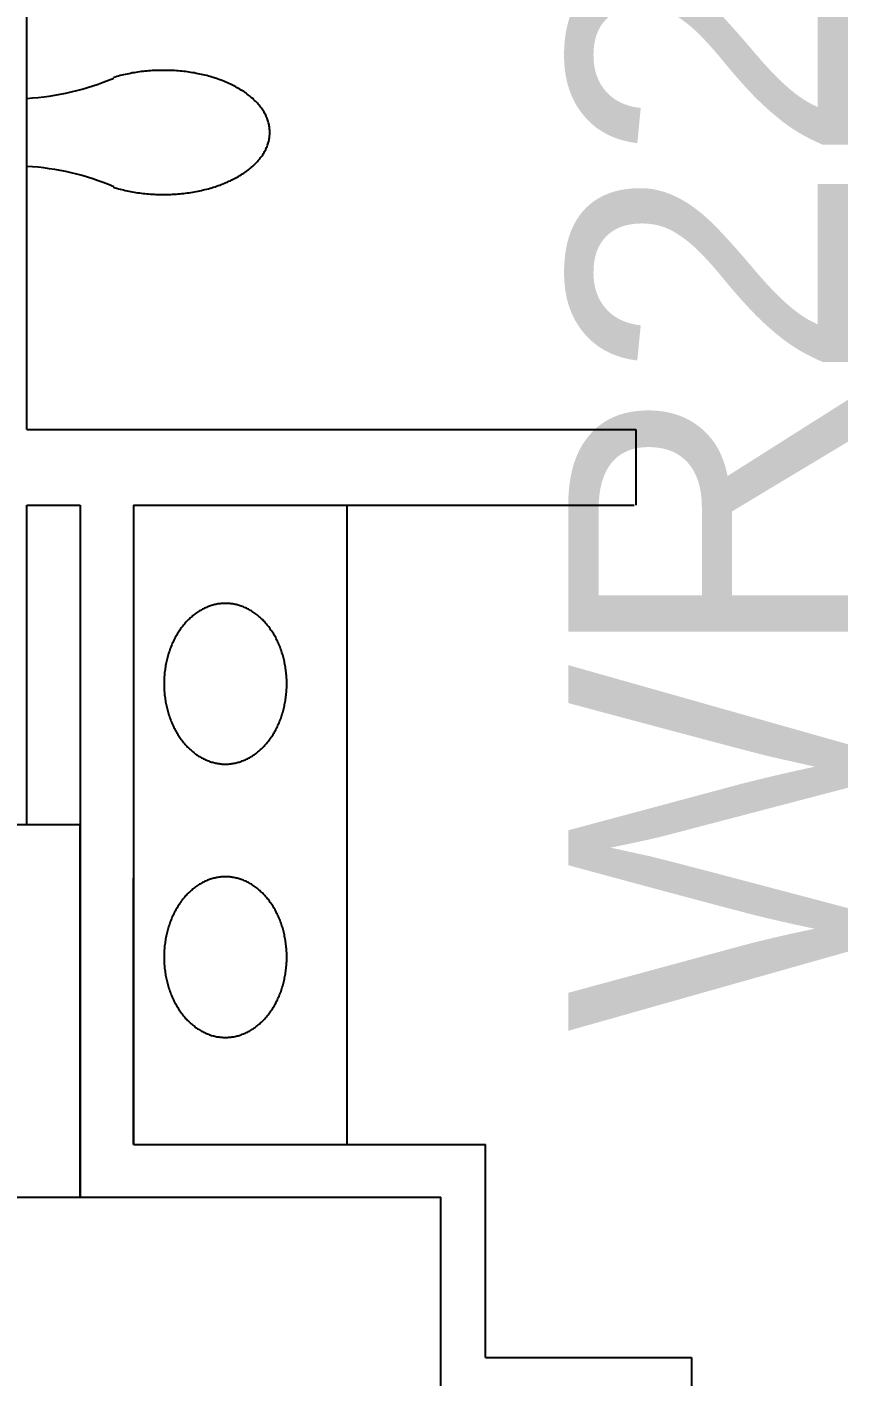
# Model space of a CAD drawing. Header units: inches. Extents: x -993 to 4309, y -3 to 2487.
# Drawn here: x 2488.7 to 2581.6, y 2150.1 to 2302 of the extents above; entities that cross this region are included whole.
import ezdxf

# ---------------------------------------------------------------- set-up
doc = ezdxf.new("R2010")
doc.units = ezdxf.units.IN
doc.header["$LTSCALE"] = 96
doc.header["$MEASUREMENT"] = 0
for name, color, linetype in [('A-PFLR-TEXT', 3, 'CONTINUOUS'), ('A-WALL', 5, 'CONTINUOUS'), ('P-SANR-EQPM', 5, 'CONTINUOUS')]:
    doc.layers.add(name, color=color, linetype=linetype)
doc.styles.get("Standard").update_dxf_attribs({"font": 'arial.ttf'})

msp = doc.modelspace()

# ---------------------------------------------------------------- linework, layer by layer
at = {"layer": 'A-WALL'}
for p, q in [((2488.71, 2256.64), (2488.71, 2463.85)), ((2488.71, 2256.64), (2557.26, 2256.64)), ((2557.26, 2256.64), (2557.26, 2248.14)), ((2488.71, 2212.14), (2488.71, 2248.14)), ((2488.71, 2248.14), (2494.71, 2248.14)), ((2494.71, 2248.14), (2494.71, 2170.14)), ((2500.71, 2248.14), (2557.08, 2248.14)), ((2500.71, 2248.14), (2500.71, 2176.14)), ((2494.71, 2212.14), (2462.71, 2212.14)), ((2494.71, 2170.14), (2494.71, 2212.14)), ((2500.71, 2176.14), (2500.71, 2206.14)), ((2500.71, 2176.14), (2540.33, 2176.14)), ((2540.33, 2152.14), (2540.33, 2176.14)), ((2439.38, 2170.19), (2535.31, 2170.19)), ((2535.31, 2120.87), (2535.31, 2170.19)), ((2540.33, 2152.14), (2563.53, 2152.14)), ((2563.53, 2152.14), (2563.53, 2143.64))]:
    msp.add_line(p, q, dxfattribs=at)
at = {"layer": 'P-SANR-EQPM'}
for p, q in [((2524.71, 2248.14), (2524.71, 2176.14)), ((2508.46, 2236.41), (2508.35, 2236.34)), ((2508.58, 2236.46), (2508.46, 2236.41)), ((2508.69, 2236.52), (2508.58, 2236.46)), ((2508.8, 2236.57), (2508.69, 2236.52)), ((2508.92, 2236.62), (2508.8, 2236.57)), ((2509.03, 2236.67), (2508.92, 2236.62)), ((2509.15, 2236.71), (2509.03, 2236.67)), ((2509.26, 2236.76), (2509.15, 2236.71)), ((2509.38, 2236.8), (2509.26, 2236.76)), ((2509.5, 2236.83), (2509.38, 2236.8)), ((2509.62, 2236.87), (2509.5, 2236.83)), ((2509.73, 2236.9), (2509.62, 2236.87)), ((2509.85, 2236.93), (2509.73, 2236.9)), ((2509.97, 2236.95), (2509.85, 2236.93)), ((2510.09, 2236.98), (2509.97, 2236.95)), ((2510.21, 2237), (2510.09, 2236.98)), ((2510.33, 2237.01), (2510.21, 2237)), ((2510.45, 2237.03), (2510.33, 2237.01)), ((2510.57, 2237.04), (2510.45, 2237.03)), ((2510.69, 2237.05), (2510.57, 2237.04)), ((2510.81, 2237.06), (2510.69, 2237.05)), ((2510.93, 2237.06), (2510.81, 2237.06)), ((2511.05, 2237.06), (2510.93, 2237.06)), ((2511.17, 2237.06), (2511.05, 2237.06)), ((2511.29, 2237.06), (2511.17, 2237.06)), ((2511.41, 2237.05), (2511.29, 2237.06)), ((2511.53, 2237.04), (2511.41, 2237.05)), ((2511.65, 2237.03), (2511.53, 2237.04)), ((2511.77, 2237.01), (2511.65, 2237.03)), ((2511.89, 2237), (2511.77, 2237.01)), ((2512.01, 2236.98), (2511.89, 2237)), ((2512.13, 2236.95), (2512.01, 2236.98)), ((2512.25, 2236.93), (2512.13, 2236.95)), ((2512.37, 2236.9), (2512.25, 2236.93)), ((2512.49, 2236.87), (2512.37, 2236.9)), ((2512.6, 2236.83), (2512.49, 2236.87)), ((2512.72, 2236.8), (2512.6, 2236.83)), ((2512.84, 2236.76), (2512.72, 2236.8)), ((2512.95, 2236.71), (2512.84, 2236.76)), ((2513.07, 2236.67), (2512.95, 2236.71)), ((2513.18, 2236.62), (2513.07, 2236.67)), ((2513.3, 2236.57), (2513.18, 2236.62)), ((2513.41, 2236.52), (2513.3, 2236.57)), ((2513.53, 2236.46), (2513.41, 2236.52)), ((2513.64, 2236.41), (2513.53, 2236.46)), ((2513.75, 2236.34), (2513.64, 2236.41)), ((2506.52, 2234.84), (2506.43, 2234.74)), ((2506.61, 2234.95), (2506.52, 2234.84)), ((2506.7, 2235.05), (2506.61, 2234.95)), ((2506.8, 2235.15), (2506.7, 2235.05)), ((2506.89, 2235.24), (2506.8, 2235.15)), ((2506.99, 2235.34), (2506.89, 2235.24)), ((2507.09, 2235.43), (2506.99, 2235.34)), ((2507.19, 2235.52), (2507.09, 2235.43)), ((2507.29, 2235.6), (2507.19, 2235.52)), ((2507.39, 2235.69), (2507.29, 2235.6)), ((2507.49, 2235.77), (2507.39, 2235.69)), ((2507.6, 2235.85), (2507.49, 2235.77)), ((2507.7, 2235.93), (2507.6, 2235.85)), ((2507.81, 2236), (2507.7, 2235.93)), ((2507.92, 2236.08), (2507.81, 2236)), ((2508.02, 2236.15), (2507.92, 2236.08)), ((2508.13, 2236.22), (2508.02, 2236.15)), ((2508.24, 2236.28), (2508.13, 2236.22)), ((2508.35, 2236.34), (2508.24, 2236.28)), ((2513.86, 2236.28), (2513.75, 2236.34)), ((2513.97, 2236.22), (2513.86, 2236.28)), ((2514.08, 2236.15), (2513.97, 2236.22)), ((2514.19, 2236.08), (2514.08, 2236.15)), ((2514.29, 2236), (2514.19, 2236.08)), ((2514.4, 2235.93), (2514.29, 2236)), ((2514.5, 2235.85), (2514.4, 2235.93)), ((2514.61, 2235.77), (2514.5, 2235.85)), ((2514.71, 2235.69), (2514.61, 2235.77)), ((2514.81, 2235.6), (2514.71, 2235.69)), ((2514.91, 2235.52), (2514.81, 2235.6)), ((2515.01, 2235.43), (2514.91, 2235.52)), ((2515.11, 2235.34), (2515.01, 2235.43)), ((2515.21, 2235.24), (2515.11, 2235.34)), ((2515.3, 2235.15), (2515.21, 2235.24)), ((2515.4, 2235.05), (2515.3, 2235.15)), ((2515.49, 2234.95), (2515.4, 2235.05)), ((2515.58, 2234.84), (2515.49, 2234.95)), ((2515.67, 2234.74), (2515.58, 2234.84)), ((2505.46, 2233.33), (2505.39, 2233.21)), ((2505.54, 2233.46), (2505.46, 2233.33)), ((2505.61, 2233.59), (2505.54, 2233.46)), ((2505.68, 2233.71), (2505.61, 2233.59)), ((2505.76, 2233.83), (2505.68, 2233.71)), ((2505.84, 2233.95), (2505.76, 2233.83)), ((2505.92, 2234.07), (2505.84, 2233.95)), ((2506, 2234.19), (2505.92, 2234.07)), ((2506.08, 2234.3), (2506, 2234.19)), ((2506.17, 2234.41), (2506.08, 2234.3)), ((2506.25, 2234.52), (2506.17, 2234.41)), ((2506.34, 2234.63), (2506.25, 2234.52)), ((2506.43, 2234.74), (2506.34, 2234.63)), ((2515.76, 2234.63), (2515.67, 2234.74)), ((2515.85, 2234.52), (2515.76, 2234.63)), ((2515.93, 2234.41), (2515.85, 2234.52)), ((2516.02, 2234.3), (2515.93, 2234.41)), ((2516.1, 2234.19), (2516.02, 2234.3)), ((2516.18, 2234.07), (2516.1, 2234.19)), ((2516.26, 2233.95), (2516.18, 2234.07)), ((2516.34, 2233.83), (2516.26, 2233.95)), ((2516.42, 2233.71), (2516.34, 2233.83)), ((2516.49, 2233.59), (2516.42, 2233.71)), ((2516.57, 2233.46), (2516.49, 2233.59)), ((2516.64, 2233.33), (2516.57, 2233.46)), ((2516.71, 2233.21), (2516.64, 2233.33)), ((2504.79, 2231.84), (2504.74, 2231.7)), ((2504.84, 2231.98), (2504.79, 2231.84)), ((2504.9, 2232.12), (2504.84, 2231.98)), ((2504.95, 2232.26), (2504.9, 2232.12)), ((2505.01, 2232.4), (2504.95, 2232.26)), ((2505.07, 2232.54), (2505.01, 2232.4)), ((2505.13, 2232.68), (2505.07, 2232.54)), ((2505.19, 2232.81), (2505.13, 2232.68)), ((2505.26, 2232.94), (2505.19, 2232.81)), ((2505.33, 2233.08), (2505.26, 2232.94)), ((2505.39, 2233.21), (2505.33, 2233.08)), ((2516.78, 2233.08), (2516.71, 2233.21)), ((2516.84, 2232.94), (2516.78, 2233.08)), ((2516.91, 2232.81), (2516.84, 2232.94)), ((2516.97, 2232.68), (2516.91, 2232.81)), ((2517.03, 2232.54), (2516.97, 2232.68)), ((2517.09, 2232.4), (2517.03, 2232.54)), ((2517.15, 2232.26), (2517.09, 2232.4)), ((2517.2, 2232.12), (2517.15, 2232.26)), ((2517.26, 2231.98), (2517.2, 2232.12)), ((2517.31, 2231.84), (2517.26, 2231.98)), ((2517.36, 2231.7), (2517.31, 2231.84)), ((2504.38, 2230.36), (2504.35, 2230.21)), ((2504.41, 2230.51), (2504.38, 2230.36)), ((2504.45, 2230.66), (2504.41, 2230.51)), ((2504.48, 2230.81), (2504.45, 2230.66)), ((2504.52, 2230.96), (2504.48, 2230.81)), ((2504.56, 2231.11), (2504.52, 2230.96)), ((2504.6, 2231.26), (2504.56, 2231.11)), ((2504.65, 2231.41), (2504.6, 2231.26)), ((2504.69, 2231.55), (2504.65, 2231.41)), ((2504.74, 2231.7), (2504.69, 2231.55)), ((2517.41, 2231.55), (2517.36, 2231.7)), ((2517.45, 2231.41), (2517.41, 2231.55)), ((2517.5, 2231.26), (2517.45, 2231.41)), ((2517.54, 2231.11), (2517.5, 2231.26)), ((2517.58, 2230.96), (2517.54, 2231.11)), ((2517.62, 2230.81), (2517.58, 2230.96)), ((2517.65, 2230.66), (2517.62, 2230.81)), ((2517.69, 2230.51), (2517.65, 2230.66)), ((2517.72, 2230.36), (2517.69, 2230.51)), ((2517.75, 2230.21), (2517.72, 2230.36)), ((2504.17, 2228.81), (2504.16, 2228.65)), ((2504.18, 2228.96), (2504.17, 2228.81)), ((2504.2, 2229.12), (2504.18, 2228.96)), ((2504.21, 2229.28), (2504.2, 2229.12)), ((2504.23, 2229.43), (2504.21, 2229.28)), ((2504.25, 2229.59), (2504.23, 2229.43)), ((2504.27, 2229.74), (2504.25, 2229.59)), ((2504.3, 2229.9), (2504.27, 2229.74)), ((2504.32, 2230.05), (2504.3, 2229.9)), ((2504.35, 2230.21), (2504.32, 2230.05)), ((2517.78, 2230.05), (2517.75, 2230.21)), ((2517.81, 2229.9), (2517.78, 2230.05)), ((2517.83, 2229.74), (2517.81, 2229.9)), ((2517.85, 2229.59), (2517.83, 2229.74)), ((2517.87, 2229.43), (2517.85, 2229.59)), ((2517.89, 2229.28), (2517.87, 2229.43)), ((2517.9, 2229.12), (2517.89, 2229.28)), ((2517.92, 2228.96), (2517.9, 2229.12)), ((2517.93, 2228.81), (2517.92, 2228.96)), ((2517.94, 2228.65), (2517.93, 2228.81)), ((2504.16, 2228.65), (2504.15, 2228.49)), ((2504.15, 2228.49), (2504.15, 2228.33)), ((2504.15, 2228.33), (2504.15, 2228.17)), ((2504.15, 2228.17), (2504.15, 2228.02)), ((2504.15, 2228.02), (2504.15, 2227.86)), ((2504.15, 2227.86), (2504.15, 2227.7)), ((2504.15, 2227.7), (2504.15, 2227.54)), ((2504.15, 2227.54), (2504.16, 2227.39)), ((2504.16, 2227.39), (2504.17, 2227.23)), ((2517.93, 2227.23), (2517.94, 2227.39)), ((2517.95, 2228.49), (2517.94, 2228.65)), ((2517.94, 2227.39), (2517.95, 2227.54)), ((2517.95, 2228.33), (2517.95, 2228.49)), ((2517.96, 2228.17), (2517.95, 2228.33)), ((2517.95, 2227.7), (2517.96, 2227.86)), ((2517.95, 2227.54), (2517.95, 2227.7)), ((2517.96, 2228.02), (2517.96, 2228.17)), ((2517.96, 2227.86), (2517.96, 2228.02)), ((2504.17, 2227.23), (2504.18, 2227.07)), ((2504.18, 2227.07), (2504.2, 2226.91)), ((2504.2, 2226.91), (2504.21, 2226.76)), ((2504.21, 2226.76), (2504.23, 2226.6)), ((2504.23, 2226.6), (2504.25, 2226.45)), ((2504.25, 2226.45), (2504.27, 2226.29)), ((2504.27, 2226.29), (2504.3, 2226.14)), ((2504.3, 2226.14), (2504.32, 2225.98)), ((2504.32, 2225.98), (2504.35, 2225.83)), ((2504.35, 2225.83), (2504.38, 2225.67)), ((2517.72, 2225.67), (2517.75, 2225.83)), ((2517.75, 2225.83), (2517.78, 2225.98)), ((2517.78, 2225.98), (2517.81, 2226.14)), ((2517.81, 2226.14), (2517.83, 2226.29)), ((2517.83, 2226.29), (2517.85, 2226.45)), ((2517.85, 2226.45), (2517.87, 2226.6)), ((2517.87, 2226.6), (2517.89, 2226.76)), ((2517.89, 2226.76), (2517.9, 2226.91)), ((2517.9, 2226.91), (2517.92, 2227.07)), ((2517.92, 2227.07), (2517.93, 2227.23)), ((2504.38, 2225.67), (2504.41, 2225.52)), ((2504.41, 2225.52), (2504.45, 2225.37)), ((2504.45, 2225.37), (2504.48, 2225.22)), ((2504.48, 2225.22), (2504.52, 2225.07)), ((2504.52, 2225.07), (2504.56, 2224.92)), ((2504.56, 2224.92), (2504.6, 2224.77)), ((2504.6, 2224.77), (2504.65, 2224.63)), ((2504.65, 2224.63), (2504.69, 2224.48)), ((2504.69, 2224.48), (2504.74, 2224.34)), ((2504.74, 2224.34), (2504.79, 2224.19)), ((2517.31, 2224.19), (2517.36, 2224.34)), ((2517.36, 2224.34), (2517.41, 2224.48)), ((2517.41, 2224.48), (2517.45, 2224.63)), ((2517.45, 2224.63), (2517.5, 2224.77)), ((2517.5, 2224.77), (2517.54, 2224.92)), ((2517.54, 2224.92), (2517.58, 2225.07)), ((2517.58, 2225.07), (2517.62, 2225.22)), ((2517.62, 2225.22), (2517.65, 2225.37)), ((2517.65, 2225.37), (2517.69, 2225.52)), ((2517.69, 2225.52), (2517.72, 2225.67)), ((2504.79, 2224.19), (2504.84, 2224.05)), ((2504.84, 2224.05), (2504.9, 2223.91)), ((2504.9, 2223.91), (2504.95, 2223.77)), ((2504.95, 2223.77), (2505.01, 2223.63)), ((2505.01, 2223.63), (2505.07, 2223.49)), ((2505.07, 2223.49), (2505.13, 2223.36)), ((2505.13, 2223.36), (2505.19, 2223.22)), ((2505.19, 2223.22), (2505.26, 2223.09)), ((2505.26, 2223.09), (2505.33, 2222.96)), ((2505.33, 2222.96), (2505.39, 2222.83)), ((2505.39, 2222.83), (2505.46, 2222.7)), ((2505.46, 2222.7), (2505.54, 2222.57)), ((2516.57, 2222.57), (2516.64, 2222.7)), ((2516.64, 2222.7), (2516.71, 2222.83)), ((2516.71, 2222.83), (2516.78, 2222.96)), ((2516.78, 2222.96), (2516.84, 2223.09)), ((2516.84, 2223.09), (2516.91, 2223.22)), ((2516.91, 2223.22), (2516.97, 2223.36)), ((2516.97, 2223.36), (2517.03, 2223.49)), ((2517.03, 2223.49), (2517.09, 2223.63)), ((2517.09, 2223.63), (2517.15, 2223.77)), ((2517.15, 2223.77), (2517.2, 2223.91)), ((2517.2, 2223.91), (2517.26, 2224.05)), ((2517.26, 2224.05), (2517.31, 2224.19)), ((2505.54, 2222.57), (2505.61, 2222.45)), ((2505.61, 2222.45), (2505.68, 2222.32)), ((2505.68, 2222.32), (2505.76, 2222.2)), ((2505.76, 2222.2), (2505.84, 2222.08)), ((2505.84, 2222.08), (2505.92, 2221.96)), ((2505.92, 2221.96), (2506, 2221.85)), ((2506, 2221.85), (2506.08, 2221.73)), ((2506.08, 2221.73), (2506.17, 2221.62)), ((2506.17, 2221.62), (2506.25, 2221.51)), ((2506.25, 2221.51), (2506.34, 2221.4)), ((2506.34, 2221.4), (2506.43, 2221.29)), ((2506.43, 2221.29), (2506.52, 2221.19)), ((2506.52, 2221.19), (2506.61, 2221.09)), ((2515.49, 2221.09), (2515.58, 2221.19)), ((2515.58, 2221.19), (2515.67, 2221.29)), ((2515.67, 2221.29), (2515.76, 2221.4)), ((2515.76, 2221.4), (2515.85, 2221.51)), ((2515.85, 2221.51), (2515.93, 2221.62)), ((2515.93, 2221.62), (2516.02, 2221.73)), ((2516.02, 2221.73), (2516.1, 2221.85)), ((2516.1, 2221.85), (2516.18, 2221.96)), ((2516.18, 2221.96), (2516.26, 2222.08)), ((2516.26, 2222.08), (2516.34, 2222.2)), ((2516.34, 2222.2), (2516.42, 2222.32)), ((2516.42, 2222.32), (2516.49, 2222.45)), ((2516.49, 2222.45), (2516.57, 2222.57)), ((2506.61, 2221.09), (2506.7, 2220.99)), ((2506.7, 2220.99), (2506.8, 2220.89)), ((2506.8, 2220.89), (2506.89, 2220.79)), ((2506.89, 2220.79), (2506.99, 2220.7)), ((2506.99, 2220.7), (2507.09, 2220.61)), ((2507.09, 2220.61), (2507.19, 2220.52)), ((2507.19, 2220.52), (2507.29, 2220.43)), ((2507.29, 2220.43), (2507.39, 2220.34)), ((2507.39, 2220.34), (2507.49, 2220.26)), ((2507.49, 2220.26), (2507.6, 2220.18)), ((2507.6, 2220.18), (2507.7, 2220.1)), ((2507.7, 2220.1), (2507.81, 2220.03)), ((2507.81, 2220.03), (2507.92, 2219.96)), ((2507.92, 2219.96), (2508.02, 2219.88)), ((2508.02, 2219.88), (2508.13, 2219.82)), ((2508.13, 2219.82), (2508.24, 2219.75)), ((2508.24, 2219.75), (2508.35, 2219.69)), ((2508.35, 2219.69), (2508.46, 2219.63)), ((2513.64, 2219.63), (2513.75, 2219.69)), ((2513.75, 2219.69), (2513.86, 2219.75)), ((2513.86, 2219.75), (2513.97, 2219.82)), ((2513.97, 2219.82), (2514.08, 2219.88)), ((2514.08, 2219.88), (2514.19, 2219.96)), ((2514.19, 2219.96), (2514.29, 2220.03)), ((2514.29, 2220.03), (2514.4, 2220.1)), ((2514.4, 2220.1), (2514.5, 2220.18)), ((2514.5, 2220.18), (2514.61, 2220.26)), ((2514.61, 2220.26), (2514.71, 2220.34)), ((2514.71, 2220.34), (2514.81, 2220.43)), ((2514.81, 2220.43), (2514.91, 2220.52)), ((2514.91, 2220.52), (2515.01, 2220.61)), ((2515.01, 2220.61), (2515.11, 2220.7)), ((2515.11, 2220.7), (2515.21, 2220.79)), ((2515.21, 2220.79), (2515.3, 2220.89)), ((2515.3, 2220.89), (2515.4, 2220.99)), ((2515.4, 2220.99), (2515.49, 2221.09)), ((2508.46, 2219.63), (2508.58, 2219.57)), ((2508.58, 2219.57), (2508.69, 2219.51)), ((2508.69, 2219.51), (2508.8, 2219.46)), ((2508.8, 2219.46), (2508.92, 2219.41)), ((2508.92, 2219.41), (2509.03, 2219.36)), ((2509.03, 2219.36), (2509.15, 2219.32)), ((2509.15, 2219.32), (2509.26, 2219.28)), ((2509.26, 2219.28), (2509.38, 2219.24)), ((2509.38, 2219.24), (2509.5, 2219.2)), ((2509.5, 2219.2), (2509.62, 2219.17)), ((2509.62, 2219.17), (2509.73, 2219.14)), ((2509.73, 2219.14), (2509.85, 2219.11)), ((2509.85, 2219.11), (2509.97, 2219.08)), ((2509.97, 2219.08), (2510.09, 2219.06)), ((2510.09, 2219.06), (2510.21, 2219.04)), ((2510.21, 2219.04), (2510.33, 2219.02)), ((2510.33, 2219.02), (2510.45, 2219)), ((2510.45, 2219), (2510.57, 2218.99)), ((2510.57, 2218.99), (2510.69, 2218.98)), ((2510.69, 2218.98), (2510.81, 2218.97)), ((2510.81, 2218.97), (2510.93, 2218.97)), ((2510.93, 2218.97), (2511.05, 2218.97)), ((2511.05, 2218.97), (2511.17, 2218.97)), ((2511.17, 2218.97), (2511.29, 2218.97)), ((2511.29, 2218.97), (2511.41, 2218.98)), ((2511.41, 2218.98), (2511.53, 2218.99)), ((2511.53, 2218.99), (2511.65, 2219)), ((2511.65, 2219), (2511.77, 2219.02)), ((2511.77, 2219.02), (2511.89, 2219.04)), ((2511.89, 2219.04), (2512.01, 2219.06)), ((2512.01, 2219.06), (2512.13, 2219.08)), ((2512.13, 2219.08), (2512.25, 2219.11)), ((2512.25, 2219.11), (2512.37, 2219.14)), ((2512.37, 2219.14), (2512.49, 2219.17)), ((2512.49, 2219.17), (2512.6, 2219.2)), ((2512.6, 2219.2), (2512.72, 2219.24)), ((2512.72, 2219.24), (2512.84, 2219.28)), ((2512.84, 2219.28), (2512.95, 2219.32)), ((2512.95, 2219.32), (2513.07, 2219.36)), ((2513.07, 2219.36), (2513.18, 2219.41)), ((2513.18, 2219.41), (2513.3, 2219.46)), ((2513.3, 2219.46), (2513.41, 2219.51)), ((2513.41, 2219.51), (2513.53, 2219.57)), ((2513.53, 2219.57), (2513.64, 2219.63)), ((2509.38, 2206.01), (2509.26, 2205.97)), ((2509.5, 2206.05), (2509.38, 2206.01)), ((2509.62, 2206.08), (2509.5, 2206.05)), ((2509.73, 2206.11), (2509.62, 2206.08)), ((2509.85, 2206.14), (2509.73, 2206.11)), ((2509.97, 2206.17), (2509.85, 2206.14)), ((2510.09, 2206.19), (2509.97, 2206.17)), ((2510.21, 2206.21), (2510.09, 2206.19)), ((2510.33, 2206.23), (2510.21, 2206.21)), ((2510.45, 2206.25), (2510.33, 2206.23)), ((2510.57, 2206.26), (2510.45, 2206.25)), ((2510.69, 2206.27), (2510.57, 2206.26)), ((2510.81, 2206.28), (2510.69, 2206.27)), ((2510.93, 2206.28), (2510.81, 2206.28)), ((2511.05, 2206.28), (2510.93, 2206.28)), ((2511.17, 2206.28), (2511.05, 2206.28)), ((2511.29, 2206.28), (2511.17, 2206.28)), ((2511.41, 2206.27), (2511.29, 2206.28)), ((2511.53, 2206.26), (2511.41, 2206.27)), ((2511.65, 2206.25), (2511.53, 2206.26)), ((2511.77, 2206.23), (2511.65, 2206.25)), ((2511.89, 2206.21), (2511.77, 2206.23)), ((2512.01, 2206.19), (2511.89, 2206.21)), ((2512.13, 2206.17), (2512.01, 2206.19)), ((2512.25, 2206.14), (2512.13, 2206.17)), ((2512.37, 2206.11), (2512.25, 2206.14)), ((2512.49, 2206.08), (2512.37, 2206.11)), ((2512.6, 2206.05), (2512.49, 2206.08)), ((2512.72, 2206.01), (2512.6, 2206.05)), ((2512.84, 2205.97), (2512.72, 2206.01)), ((2506.89, 2204.46), (2506.8, 2204.36)), ((2506.99, 2204.55), (2506.89, 2204.46)), ((2507.09, 2204.64), (2506.99, 2204.55)), ((2507.19, 2204.73), (2507.09, 2204.64)), ((2507.29, 2204.82), (2507.19, 2204.73)), ((2507.39, 2204.91), (2507.29, 2204.82)), ((2507.49, 2204.99), (2507.39, 2204.91)), ((2507.6, 2205.07), (2507.49, 2204.99)), ((2507.7, 2205.15), (2507.6, 2205.07)), ((2507.81, 2205.22), (2507.7, 2205.15)), ((2507.92, 2205.29), (2507.81, 2205.22)), ((2508.02, 2205.37), (2507.92, 2205.29)), ((2508.13, 2205.43), (2508.02, 2205.37)), ((2508.24, 2205.5), (2508.13, 2205.43)), ((2508.35, 2205.56), (2508.24, 2205.5)), ((2508.46, 2205.62), (2508.35, 2205.56)), ((2508.58, 2205.68), (2508.46, 2205.62)), ((2508.69, 2205.74), (2508.58, 2205.68)), ((2508.8, 2205.79), (2508.69, 2205.74)), ((2508.92, 2205.84), (2508.8, 2205.79)), ((2509.03, 2205.89), (2508.92, 2205.84)), ((2509.15, 2205.93), (2509.03, 2205.89)), ((2509.26, 2205.97), (2509.15, 2205.93)), ((2512.95, 2205.93), (2512.84, 2205.97)), ((2513.07, 2205.89), (2512.95, 2205.93)), ((2513.18, 2205.84), (2513.07, 2205.89)), ((2513.3, 2205.79), (2513.18, 2205.84)), ((2513.41, 2205.74), (2513.3, 2205.79)), ((2513.53, 2205.68), (2513.41, 2205.74)), ((2513.64, 2205.62), (2513.53, 2205.68)), ((2513.75, 2205.56), (2513.64, 2205.62)), ((2513.86, 2205.5), (2513.75, 2205.56)), ((2513.97, 2205.43), (2513.86, 2205.5)), ((2514.08, 2205.37), (2513.97, 2205.43)), ((2514.19, 2205.29), (2514.08, 2205.37)), ((2514.29, 2205.22), (2514.19, 2205.29)), ((2514.4, 2205.15), (2514.29, 2205.22)), ((2514.5, 2205.07), (2514.4, 2205.15)), ((2514.61, 2204.99), (2514.5, 2205.07)), ((2514.71, 2204.91), (2514.61, 2204.99)), ((2514.81, 2204.82), (2514.71, 2204.91)), ((2514.91, 2204.73), (2514.81, 2204.82)), ((2515.01, 2204.64), (2514.91, 2204.73)), ((2515.11, 2204.55), (2515.01, 2204.64)), ((2515.21, 2204.46), (2515.11, 2204.55)), ((2515.3, 2204.36), (2515.21, 2204.46)), ((2505.76, 2203.05), (2505.68, 2202.93)), ((2505.84, 2203.17), (2505.76, 2203.05)), ((2505.92, 2203.29), (2505.84, 2203.17)), ((2506, 2203.4), (2505.92, 2203.29)), ((2506.08, 2203.52), (2506, 2203.4)), ((2506.17, 2203.63), (2506.08, 2203.52)), ((2506.25, 2203.74), (2506.17, 2203.63)), ((2506.34, 2203.85), (2506.25, 2203.74)), ((2506.43, 2203.96), (2506.34, 2203.85)), ((2506.52, 2204.06), (2506.43, 2203.96)), ((2506.61, 2204.16), (2506.52, 2204.06)), ((2506.7, 2204.26), (2506.61, 2204.16)), ((2506.8, 2204.36), (2506.7, 2204.26)), ((2515.4, 2204.26), (2515.3, 2204.36)), ((2515.49, 2204.16), (2515.4, 2204.26)), ((2515.58, 2204.06), (2515.49, 2204.16)), ((2515.67, 2203.96), (2515.58, 2204.06)), ((2515.76, 2203.85), (2515.67, 2203.96)), ((2515.85, 2203.74), (2515.76, 2203.85)), ((2515.93, 2203.63), (2515.85, 2203.74)), ((2516.02, 2203.52), (2515.93, 2203.63)), ((2516.1, 2203.4), (2516.02, 2203.52)), ((2516.18, 2203.29), (2516.1, 2203.4)), ((2516.26, 2203.17), (2516.18, 2203.29)), ((2516.34, 2203.05), (2516.26, 2203.17)), ((2516.42, 2202.93), (2516.34, 2203.05)), ((2504.95, 2201.48), (2504.9, 2201.34)), ((2505.01, 2201.62), (2504.95, 2201.48)), ((2505.07, 2201.76), (2505.01, 2201.62)), ((2505.13, 2201.89), (2505.07, 2201.76)), ((2505.19, 2202.03), (2505.13, 2201.89)), ((2505.26, 2202.16), (2505.19, 2202.03)), ((2505.33, 2202.29), (2505.26, 2202.16)), ((2505.39, 2202.42), (2505.33, 2202.29)), ((2505.46, 2202.55), (2505.39, 2202.42)), ((2505.54, 2202.68), (2505.46, 2202.55)), ((2505.61, 2202.8), (2505.54, 2202.68)), ((2505.68, 2202.93), (2505.61, 2202.8)), ((2516.49, 2202.8), (2516.42, 2202.93)), ((2516.57, 2202.68), (2516.49, 2202.8)), ((2516.64, 2202.55), (2516.57, 2202.68)), ((2516.71, 2202.42), (2516.64, 2202.55)), ((2516.78, 2202.29), (2516.71, 2202.42)), ((2516.84, 2202.16), (2516.78, 2202.29)), ((2516.91, 2202.03), (2516.84, 2202.16)), ((2516.97, 2201.89), (2516.91, 2202.03)), ((2517.03, 2201.76), (2516.97, 2201.89)), ((2517.09, 2201.62), (2517.03, 2201.76)), ((2517.15, 2201.48), (2517.09, 2201.62)), ((2517.2, 2201.34), (2517.15, 2201.48)), ((2504.48, 2200.03), (2504.45, 2199.88)), ((2504.52, 2200.18), (2504.48, 2200.03)), ((2504.56, 2200.33), (2504.52, 2200.18)), ((2504.6, 2200.48), (2504.56, 2200.33)), ((2504.65, 2200.62), (2504.6, 2200.48)), ((2504.69, 2200.77), (2504.65, 2200.62)), ((2504.74, 2200.91), (2504.69, 2200.77)), ((2504.79, 2201.06), (2504.74, 2200.91)), ((2504.84, 2201.2), (2504.79, 2201.06)), ((2504.9, 2201.34), (2504.84, 2201.2)), ((2517.26, 2201.2), (2517.2, 2201.34)), ((2517.31, 2201.06), (2517.26, 2201.2)), ((2517.36, 2200.91), (2517.31, 2201.06)), ((2517.41, 2200.77), (2517.36, 2200.91)), ((2517.45, 2200.62), (2517.41, 2200.77)), ((2517.5, 2200.48), (2517.45, 2200.62)), ((2517.54, 2200.33), (2517.5, 2200.48)), ((2517.58, 2200.18), (2517.54, 2200.33)), ((2517.62, 2200.03), (2517.58, 2200.18)), ((2517.65, 2199.88), (2517.62, 2200.03)), ((2504.21, 2198.49), (2504.2, 2198.34)), ((2504.23, 2198.65), (2504.21, 2198.49)), ((2504.25, 2198.8), (2504.23, 2198.65)), ((2504.27, 2198.96), (2504.25, 2198.8)), ((2504.3, 2199.11), (2504.27, 2198.96)), ((2504.32, 2199.27), (2504.3, 2199.11)), ((2504.35, 2199.42), (2504.32, 2199.27)), ((2504.38, 2199.58), (2504.35, 2199.42)), ((2504.41, 2199.73), (2504.38, 2199.58)), ((2504.45, 2199.88), (2504.41, 2199.73)), ((2517.69, 2199.73), (2517.65, 2199.88)), ((2517.72, 2199.58), (2517.69, 2199.73)), ((2517.75, 2199.42), (2517.72, 2199.58)), ((2517.78, 2199.27), (2517.75, 2199.42)), ((2517.81, 2199.11), (2517.78, 2199.27)), ((2517.83, 2198.96), (2517.81, 2199.11)), ((2517.85, 2198.8), (2517.83, 2198.96)), ((2517.87, 2198.65), (2517.85, 2198.8)), ((2517.89, 2198.49), (2517.87, 2198.65)), ((2517.9, 2198.34), (2517.89, 2198.49)), ((2504.16, 2197.86), (2504.15, 2197.71)), ((2504.15, 2197.71), (2504.15, 2197.55)), ((2504.15, 2197.55), (2504.15, 2197.39)), ((2504.15, 2197.39), (2504.15, 2197.23)), ((2504.15, 2197.23), (2504.15, 2197.08)), ((2504.15, 2197.08), (2504.15, 2196.92)), ((2504.15, 2196.92), (2504.15, 2196.76)), ((2504.17, 2198.02), (2504.16, 2197.86)), ((2504.18, 2198.18), (2504.17, 2198.02)), ((2504.2, 2198.34), (2504.18, 2198.18)), ((2517.92, 2198.18), (2517.9, 2198.34)), ((2517.93, 2198.02), (2517.92, 2198.18)), ((2517.94, 2197.86), (2517.93, 2198.02)), ((2517.95, 2197.71), (2517.94, 2197.86)), ((2517.95, 2197.55), (2517.95, 2197.71)), ((2517.96, 2197.39), (2517.95, 2197.55)), ((2517.95, 2196.92), (2517.96, 2197.08)), ((2517.95, 2196.76), (2517.95, 2196.92)), ((2517.96, 2197.23), (2517.96, 2197.39)), ((2517.96, 2197.08), (2517.96, 2197.23)), ((2504.15, 2196.76), (2504.16, 2196.6)), ((2504.16, 2196.6), (2504.17, 2196.45)), ((2504.17, 2196.45), (2504.18, 2196.29)), ((2504.18, 2196.29), (2504.2, 2196.13)), ((2504.2, 2196.13), (2504.21, 2195.97)), ((2504.21, 2195.97), (2504.23, 2195.82)), ((2504.23, 2195.82), (2504.25, 2195.66)), ((2504.25, 2195.66), (2504.27, 2195.51)), ((2504.27, 2195.51), (2504.3, 2195.35)), ((2504.3, 2195.35), (2504.32, 2195.2)), ((2517.78, 2195.2), (2517.81, 2195.35)), ((2517.81, 2195.35), (2517.83, 2195.51)), ((2517.83, 2195.51), (2517.85, 2195.66)), ((2517.85, 2195.66), (2517.87, 2195.82)), ((2517.87, 2195.82), (2517.89, 2195.97)), ((2517.89, 2195.97), (2517.9, 2196.13)), ((2517.9, 2196.13), (2517.92, 2196.29)), ((2517.92, 2196.29), (2517.93, 2196.45)), ((2517.93, 2196.45), (2517.94, 2196.6)), ((2517.94, 2196.6), (2517.95, 2196.76)), ((2504.32, 2195.2), (2504.35, 2195.04)), ((2504.35, 2195.04), (2504.38, 2194.89)), ((2504.38, 2194.89), (2504.41, 2194.74)), ((2504.41, 2194.74), (2504.45, 2194.59)), ((2504.45, 2194.59), (2504.48, 2194.44)), ((2504.48, 2194.44), (2504.52, 2194.29)), ((2504.52, 2194.29), (2504.56, 2194.14)), ((2504.56, 2194.14), (2504.6, 2193.99)), ((2504.6, 2193.99), (2504.65, 2193.84)), ((2504.65, 2193.84), (2504.69, 2193.7)), ((2517.41, 2193.7), (2517.45, 2193.84)), ((2517.45, 2193.84), (2517.5, 2193.99)), ((2517.5, 2193.99), (2517.54, 2194.14)), ((2517.54, 2194.14), (2517.58, 2194.29)), ((2517.58, 2194.29), (2517.62, 2194.44)), ((2517.62, 2194.44), (2517.65, 2194.59)), ((2517.65, 2194.59), (2517.69, 2194.74)), ((2517.69, 2194.74), (2517.72, 2194.89)), ((2517.72, 2194.89), (2517.75, 2195.04)), ((2517.75, 2195.04), (2517.78, 2195.2)), ((2504.69, 2193.7), (2504.74, 2193.55)), ((2504.74, 2193.55), (2504.79, 2193.41)), ((2504.79, 2193.41), (2504.84, 2193.27)), ((2504.84, 2193.27), (2504.9, 2193.13)), ((2504.9, 2193.13), (2504.95, 2192.99)), ((2504.95, 2192.99), (2505.01, 2192.85)), ((2505.01, 2192.85), (2505.07, 2192.71)), ((2505.07, 2192.71), (2505.13, 2192.57)), ((2505.13, 2192.57), (2505.19, 2192.44)), ((2505.19, 2192.44), (2505.26, 2192.31)), ((2505.26, 2192.31), (2505.33, 2192.17)), ((2516.78, 2192.17), (2516.84, 2192.31)), ((2516.84, 2192.31), (2516.91, 2192.44)), ((2516.91, 2192.44), (2516.97, 2192.57)), ((2516.97, 2192.57), (2517.03, 2192.71)), ((2517.03, 2192.71), (2517.09, 2192.85)), ((2517.09, 2192.85), (2517.15, 2192.99)), ((2517.15, 2192.99), (2517.2, 2193.13)), ((2517.2, 2193.13), (2517.26, 2193.27)), ((2517.26, 2193.27), (2517.31, 2193.41)), ((2517.31, 2193.41), (2517.36, 2193.55)), ((2517.36, 2193.55), (2517.41, 2193.7)), ((2505.33, 2192.17), (2505.39, 2192.04)), ((2505.39, 2192.04), (2505.46, 2191.92)), ((2505.46, 2191.92), (2505.54, 2191.79)), ((2505.54, 2191.79), (2505.61, 2191.66)), ((2505.61, 2191.66), (2505.68, 2191.54)), ((2505.68, 2191.54), (2505.76, 2191.42)), ((2505.76, 2191.42), (2505.84, 2191.3)), ((2505.84, 2191.3), (2505.92, 2191.18)), ((2505.92, 2191.18), (2506, 2191.06)), ((2506, 2191.06), (2506.08, 2190.95)), ((2506.08, 2190.95), (2506.17, 2190.84)), ((2506.17, 2190.84), (2506.25, 2190.73)), ((2515.85, 2190.73), (2515.93, 2190.84)), ((2515.93, 2190.84), (2516.02, 2190.95)), ((2516.02, 2190.95), (2516.1, 2191.06)), ((2516.1, 2191.06), (2516.18, 2191.18)), ((2516.18, 2191.18), (2516.26, 2191.3)), ((2516.26, 2191.3), (2516.34, 2191.42)), ((2516.34, 2191.42), (2516.42, 2191.54)), ((2516.42, 2191.54), (2516.49, 2191.66)), ((2516.49, 2191.66), (2516.57, 2191.79)), ((2516.57, 2191.79), (2516.64, 2191.92)), ((2516.64, 2191.92), (2516.71, 2192.04)), ((2516.71, 2192.04), (2516.78, 2192.17)), ((2506.25, 2190.73), (2506.34, 2190.62)), ((2506.34, 2190.62), (2506.43, 2190.51)), ((2506.43, 2190.51), (2506.52, 2190.41)), ((2506.52, 2190.41), (2506.61, 2190.3)), ((2506.61, 2190.3), (2506.7, 2190.2)), ((2506.7, 2190.2), (2506.8, 2190.1)), ((2506.8, 2190.1), (2506.89, 2190.01)), ((2506.89, 2190.01), (2506.99, 2189.91)), ((2506.99, 2189.91), (2507.09, 2189.82)), ((2507.09, 2189.82), (2507.19, 2189.73)), ((2507.19, 2189.73), (2507.29, 2189.65)), ((2507.29, 2189.65), (2507.39, 2189.56)), ((2507.39, 2189.56), (2507.49, 2189.48)), ((2507.49, 2189.48), (2507.6, 2189.4)), ((2507.6, 2189.4), (2507.7, 2189.32)), ((2507.7, 2189.32), (2507.81, 2189.25)), ((2514.29, 2189.25), (2514.4, 2189.32)), ((2514.4, 2189.32), (2514.5, 2189.4)), ((2514.5, 2189.4), (2514.61, 2189.48)), ((2514.61, 2189.48), (2514.71, 2189.56)), ((2514.71, 2189.56), (2514.81, 2189.65)), ((2514.81, 2189.65), (2514.91, 2189.73)), ((2514.91, 2189.73), (2515.01, 2189.82)), ((2515.01, 2189.82), (2515.11, 2189.91)), ((2515.11, 2189.91), (2515.21, 2190.01)), ((2515.21, 2190.01), (2515.3, 2190.1)), ((2515.3, 2190.1), (2515.4, 2190.2)), ((2515.4, 2190.2), (2515.49, 2190.3)), ((2515.49, 2190.3), (2515.58, 2190.41)), ((2515.58, 2190.41), (2515.67, 2190.51)), ((2515.67, 2190.51), (2515.76, 2190.62)), ((2515.76, 2190.62), (2515.85, 2190.73)), ((2507.81, 2189.25), (2507.92, 2189.17)), ((2507.92, 2189.17), (2508.02, 2189.1)), ((2508.02, 2189.1), (2508.13, 2189.03)), ((2508.13, 2189.03), (2508.24, 2188.97)), ((2508.24, 2188.97), (2508.35, 2188.91)), ((2508.35, 2188.91), (2508.46, 2188.85)), ((2508.46, 2188.85), (2508.58, 2188.79)), ((2508.58, 2188.79), (2508.69, 2188.73)), ((2508.69, 2188.73), (2508.8, 2188.68)), ((2508.8, 2188.68), (2508.92, 2188.63)), ((2508.92, 2188.63), (2509.03, 2188.58)), ((2509.03, 2188.58), (2509.15, 2188.54)), ((2509.15, 2188.54), (2509.26, 2188.49)), ((2509.26, 2188.49), (2509.38, 2188.46)), ((2509.38, 2188.46), (2509.5, 2188.42)), ((2509.5, 2188.42), (2509.62, 2188.38)), ((2509.62, 2188.38), (2509.73, 2188.35)), ((2509.73, 2188.35), (2509.85, 2188.32)), ((2509.85, 2188.32), (2509.97, 2188.3)), ((2509.97, 2188.3), (2510.09, 2188.27)), ((2510.09, 2188.27), (2510.21, 2188.25)), ((2510.21, 2188.25), (2510.33, 2188.24)), ((2510.33, 2188.24), (2510.45, 2188.22)), ((2510.45, 2188.22), (2510.57, 2188.21)), ((2510.57, 2188.21), (2510.69, 2188.2)), ((2510.69, 2188.2), (2510.81, 2188.19)), ((2510.81, 2188.19), (2510.93, 2188.19)), ((2510.93, 2188.19), (2511.05, 2188.19)), ((2511.05, 2188.19), (2511.17, 2188.19)), ((2511.17, 2188.19), (2511.29, 2188.19)), ((2511.29, 2188.19), (2511.41, 2188.2)), ((2511.41, 2188.2), (2511.53, 2188.21)), ((2511.53, 2188.21), (2511.65, 2188.22)), ((2511.65, 2188.22), (2511.77, 2188.24)), ((2511.77, 2188.24), (2511.89, 2188.25)), ((2511.89, 2188.25), (2512.01, 2188.27)), ((2512.01, 2188.27), (2512.13, 2188.3)), ((2512.13, 2188.3), (2512.25, 2188.32)), ((2512.25, 2188.32), (2512.37, 2188.35)), ((2512.37, 2188.35), (2512.49, 2188.38)), ((2512.49, 2188.38), (2512.6, 2188.42)), ((2512.6, 2188.42), (2512.72, 2188.46)), ((2512.72, 2188.46), (2512.84, 2188.49)), ((2512.84, 2188.49), (2512.95, 2188.54)), ((2512.95, 2188.54), (2513.07, 2188.58)), ((2513.07, 2188.58), (2513.18, 2188.63)), ((2513.18, 2188.63), (2513.3, 2188.68)), ((2513.3, 2188.68), (2513.41, 2188.73)), ((2513.41, 2188.73), (2513.53, 2188.79)), ((2513.53, 2188.79), (2513.64, 2188.85)), ((2513.64, 2188.85), (2513.75, 2188.91)), ((2513.75, 2188.91), (2513.86, 2188.97)), ((2513.86, 2188.97), (2513.97, 2189.03)), ((2513.97, 2189.03), (2514.08, 2189.1)), ((2514.08, 2189.1), (2514.19, 2189.17)), ((2514.19, 2189.17), (2514.29, 2189.25))]:
    msp.add_line(p, q, dxfattribs=at)
msp.add_lwpolyline([(2498.44, 2283.94), (2498.45, 2283.93), (2498.63, 2283.88), (2498.82, 2283.82), (2499.01, 2283.77), (2499.2, 2283.72), (2499.39, 2283.67), (2499.58, 2283.63), (2499.78, 2283.58), (2499.97, 2283.54), (2500.17, 2283.5), (2500.37, 2283.46), (2500.57, 2283.42), (2500.77, 2283.39), (2500.97, 2283.35), (2501.17, 2283.32), (2501.38, 2283.3), (2501.58, 2283.27), (2501.78, 2283.24), (2501.99, 2283.22), (2502.2, 2283.2), (2502.4, 2283.18), (2502.61, 2283.17), (2502.82, 2283.15), (2503.03, 2283.14), (2503.23, 2283.13), (2503.44, 2283.13), (2503.65, 2283.12), (2503.86, 2283.12), (2504.07, 2283.12), (2504.28, 2283.12), (2504.49, 2283.12), (2504.7, 2283.13), (2504.91, 2283.13), (2505.11, 2283.14), (2505.32, 2283.15), (2505.53, 2283.17), (2505.74, 2283.18), (2505.94, 2283.2), (2506.15, 2283.22), (2506.36, 2283.24), (2506.56, 2283.27), (2506.77, 2283.3), (2506.97, 2283.32), (2507.17, 2283.35), (2507.37, 2283.39), (2507.57, 2283.42), (2507.77, 2283.46), (2507.97, 2283.5), (2508.17, 2283.54), (2508.36, 2283.58), (2508.56, 2283.63), (2508.75, 2283.67), (2508.94, 2283.72), (2509.13, 2283.77), (2509.32, 2283.82), (2509.51, 2283.88), (2509.69, 2283.93), (2509.88, 2283.99), (2510.06, 2284.05), (2510.24, 2284.12), (2510.42, 2284.18), (2510.59, 2284.24), (2510.77, 2284.31), (2510.94, 2284.38), (2511.11, 2284.45), (2511.28, 2284.52), (2511.45, 2284.6), (2511.61, 2284.67), (2511.77, 2284.75), (2511.93, 2284.83), (2512.09, 2284.91), (2512.24, 2285), (2512.39, 2285.08), (2512.54, 2285.16), (2512.69, 2285.25), (2512.83, 2285.34), (2512.97, 2285.43), (2513.11, 2285.52), (2513.25, 2285.61), (2513.38, 2285.71), (2513.51, 2285.8), (2513.64, 2285.9), (2513.76, 2286), (2513.88, 2286.1), (2514, 2286.2), (2514.12, 2286.3), (2514.23, 2286.4), (2514.34, 2286.51), (2514.44, 2286.61), (2514.55, 2286.72), (2514.65, 2286.83), (2514.74, 2286.94), (2514.84, 2287.04), (2514.93, 2287.15), (2515.01, 2287.27), (2515.1, 2287.38), (2515.18, 2287.49), (2515.25, 2287.6), (2515.33, 2287.72), (2515.4, 2287.83), (2515.46, 2287.95), (2515.53, 2288.07), (2515.59, 2288.18), (2515.64, 2288.3), (2515.69, 2288.42), (2515.74, 2288.54), (2515.79, 2288.66), (2515.83, 2288.78), (2515.87, 2288.9), (2515.9, 2289.02), (2515.93, 2289.14), (2515.96, 2289.26), (2515.98, 2289.38), (2516, 2289.5), (2516.02, 2289.62), (2516.03, 2289.74), (2516.04, 2289.87), (2516.05, 2289.99), (2516.05, 2290.11), (2516.05, 2290.23), (2516.04, 2290.35), (2516.03, 2290.48), (2516.02, 2290.6), (2516, 2290.72), (2515.98, 2290.84), (2515.96, 2290.96), (2515.93, 2291.08), (2515.9, 2291.2), (2515.87, 2291.33), (2515.83, 2291.45), (2515.79, 2291.56), (2515.74, 2291.68), (2515.69, 2291.8), (2515.64, 2291.92), (2515.59, 2292.04), (2515.53, 2292.16), (2515.46, 2292.27), (2515.4, 2292.39), (2515.33, 2292.5), (2515.25, 2292.62), (2515.18, 2292.73), (2515.1, 2292.84), (2515.01, 2292.96), (2514.93, 2293.07), (2514.84, 2293.18), (2514.74, 2293.29), (2514.65, 2293.39), (2514.55, 2293.5), (2514.44, 2293.61), (2514.34, 2293.71), (2514.23, 2293.82), (2514.12, 2293.92), (2514, 2294.02), (2513.88, 2294.12), (2513.76, 2294.22), (2513.64, 2294.32), (2513.51, 2294.42), (2513.38, 2294.51), (2513.25, 2294.61), (2513.11, 2294.7), (2512.97, 2294.79), (2512.83, 2294.88), (2512.69, 2294.97), (2512.54, 2295.06), (2512.39, 2295.14), (2512.24, 2295.23), (2512.09, 2295.31), (2511.93, 2295.39), (2511.77, 2295.47), (2511.61, 2295.55), (2511.45, 2295.62), (2511.28, 2295.7), (2511.11, 2295.77), (2510.94, 2295.84), (2510.77, 2295.91), (2510.59, 2295.98), (2510.42, 2296.04), (2510.24, 2296.11), (2510.06, 2296.17), (2509.88, 2296.23), (2509.69, 2296.29), (2509.51, 2296.34), (2509.32, 2296.4), (2509.13, 2296.45), (2508.94, 2296.5), (2508.75, 2296.55), (2508.56, 2296.6), (2508.36, 2296.64), (2508.17, 2296.68), (2507.97, 2296.72), (2507.77, 2296.76), (2507.57, 2296.8), (2507.37, 2296.83), (2507.17, 2296.87), (2506.97, 2296.9), (2506.77, 2296.93), (2506.56, 2296.95), (2506.36, 2296.98), (2506.15, 2297), (2505.94, 2297.02), (2505.74, 2297.04), (2505.53, 2297.05), (2505.32, 2297.07), (2505.11, 2297.08), (2504.91, 2297.09), (2504.7, 2297.1), (2504.49, 2297.1), (2504.28, 2297.1), (2504.07, 2297.1), (2503.86, 2297.1), (2503.65, 2297.1), (2503.44, 2297.1), (2503.23, 2297.09), (2503.03, 2297.08), (2502.82, 2297.07), (2502.61, 2297.05), (2502.4, 2297.04), (2502.2, 2297.02), (2501.99, 2297), (2501.78, 2296.98), (2501.58, 2296.95), (2501.38, 2296.93), (2501.17, 2296.9), (2500.97, 2296.87), (2500.77, 2296.83), (2500.57, 2296.8), (2500.37, 2296.76), (2500.17, 2296.72), (2499.97, 2296.68), (2499.78, 2296.64), (2499.58, 2296.6), (2499.39, 2296.55), (2499.2, 2296.5), (2499.01, 2296.45), (2498.82, 2296.4), (2498.63, 2296.34), (2498.45, 2296.29)], dxfattribs=at)
for centre, start, end in [((2487.11, 2322.72), 273.1754, 293.2266), ((2487.11, 2257.5), 66.7734, 86.8246)]:
    msp.add_arc(centre, 28.82, start, end, dxfattribs=at)

# ---------------------------------------------------------------- texts
at = {"layer": 'A-PFLR-TEXT'}
msp.add_text('WR220', height=31.5, rotation=90, dxfattribs=at).set_placement((2581.15, 2188.74))

doc.saveas('drawing.dxf')
